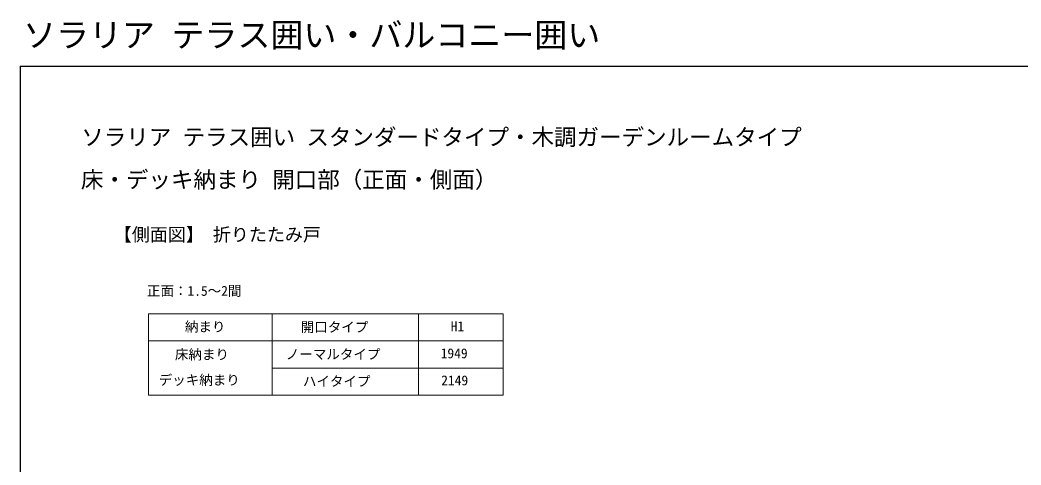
# Model space of a CAD drawing. Units: millimetres, scale not verified. Extents: x -700 to 700, y -1044 to 1037.
# Drawn here: x -700 to 189, y 642 to 1037 of the extents above; entities that cross this region are included whole.
import ezdxf
from ezdxf.enums import TextEntityAlignment as Align

# ---------------------------------------------------------------- set-up
doc = ezdxf.new("R2010")
doc.units = ezdxf.units.MM
doc.header["$LTSCALE"] = 6
doc.layers.add('0-1_TABLE1', color=7, linetype='Continuous', lineweight=18)
doc.layers.add('0-2_USER1', color=3, linetype='Continuous')
doc.layers.add('0-8_YKK_ZWAK', color=7, linetype='Continuous')
doc.styles.add('ＭＳ ゴシック', font='')
doc.styles.get('ＭＳ ゴシック').set_extended_font_data('MS Gothic')

msp = doc.modelspace()

# ---------------------------------------------------------------- linework, layer by layer
at = {"layer": '0-1_TABLE1'}
for p, q in [((-586, 776.3), (-271, 776.3)), ((-586, 776.3), (-586, 704.3)), ((-476, 776.3), (-476, 704.3)), ((-346, 776.3), (-346, 704.3)), ((-271, 776.3), (-271, 704.3)), ((-586, 752.3), (-271, 752.3)), ((-476, 728.3), (-271, 728.3)), ((-586, 704.3), (-271, 704.3))]:
    msp.add_line(p, q, dxfattribs=at)
at = {"layer": '0-8_YKK_ZWAK'}
for q in [(-700, -1043.7), (700, 996.3)]:
    msp.add_line((-700, 996.3), q, dxfattribs=at)

# ---------------------------------------------------------------- texts
at = {"layer": '0-1_TABLE1', "style": 'ＭＳ ゴシック'}
for s, p in [('納まり', (-553.568, 757.959)), ('開口タイプ', (-450.648, 757.618)), ('H1', (-317.432, 758.3)), ('床納まり', (-562.432, 733.289)), ('ノーマルタイプ', (-463.943, 733.482)), ('1949', (-326.398, 734.3)), ('デッキ納まり', (-576.818, 710.63)), ('ハイタイプ', (-448.739, 709.482)), ('2149', (-325.92, 710.3))]:
    msp.add_text(s, height=8.798, dxfattribs=at).set_placement(p, align=Align.BOTTOM_LEFT)
at = {"layer": '0-2_USER1', "style": 'ＭＳ ゴシック'}
for s, height, p in [('ソラリア テラス囲い・バルコニー囲い', 21.48, (-697.331, 1006.962)), ('ソラリア テラス囲い スタンダードタイプ・木調ガーデンルームタイプ\u3000', 14.66, (-645.591, 921.679)), ('床・デッキ納まり 開口部（正面・側面）', 14.66, (-645.932, 883.914)), ('【側面図】 折りたたみ戸', 11.73, (-616.727, 837.482)), ('正面：1.5～2間', 8.798, (-587.295, 789.8))]:
    msp.add_text(s, height=height, dxfattribs=at).set_placement(p, align=Align.BOTTOM_LEFT)

doc.saveas('drawing.dxf')
